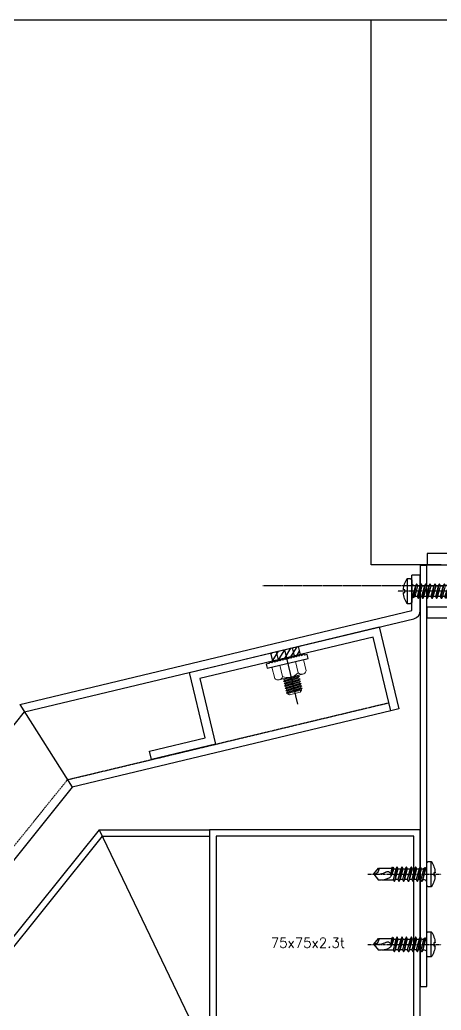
# Model space of a CAD drawing. Extents: x -3378 to 102197, y -3799 to 48702.
# Drawn here: x 85462.8 to 85612.8, y 4597 to 4949.7 of the extents above; entities that cross this region are included whole.
import ezdxf

# ---------------------------------------------------------------- set-up
doc = ezdxf.new("R2010")
doc.units = 0
doc.linetypes.add('CENTER', pattern=[2, 1.25, -0.25, 0.25, -0.25])
doc.linetypes.add('HIDDEN', pattern=[0.375, 0.25, -0.125])
for name, color, linetype in [('11', 11, 'Continuous'), ('3', 3, 'Continuous'), ('4', 4, 'Continuous'), ('6', 6, 'Continuous'), ('ARR', 6, 'Continuous'), ('BCM CL', 14, 'CENTER'), ('BCM-DIM', 54, 'Continuous'), ('BCM-EXT', 2, 'Continuous'), ('BCM-SIL', 8, 'Continuous'), ('GM_SECT_15', 15, 'Continuous'), ('金屬面材 METAL PANEL', 2, 'Continuous')]:
    doc.layers.add(name, color=color, linetype=linetype)
doc.layers.add('12', color=3, linetype='Continuous', lineweight=9)
doc.layers.add('不顯示', color=254, linetype='Continuous', plot=False)
doc.styles.add('DIM', font='simplex.shx', dxfattribs={"bigfont": 'chineset.shx'})

# ---------------------------------------------------------------- blocks, each defined once
blk = doc.blocks.new('75x75x2.3t')
at = {"layer": 'GM_SECT_15'}
for points in [[(0, -75), (75, -75), (75, 0), (0, 0)], [(2.3, -72.7), (72.7, -72.7), (72.7, -2.3), (2.3, -2.3)]]:
    blk.add_lwpolyline(points, close=True, dxfattribs=at)
at = {"layer": '不顯示', "linetype": 'Continuous', "insert": (21.79, -38.48), "char_height": 3.5, "attachment_point": 1, "style": 'DIM'}
blk.add_mtext_dynamic_manual_height_columns('75x75x2.3t', width=3.4858, gutter_width=17.5, heights=[0], dxfattribs=at)
blk = doc.blocks.new('A$C19b21843')
at = {"layer": '11'}
blk.add_lwpolyline([(3.5, 4), (3, 3.5), (3.5, 3), (3, 2.5), (3.5, 2), (3, 1.5), (3.5, 1), (3.5, 0), (5, 0), (5, 15), (3.5, 15), (3.5, 14), (3, 13.5), (3.5, 13), (3, 12.5), (3.5, 12), (3, 11.5), (3.5, 11), (3, 10.5), (3.5, 10), (3, 9.5), (3.5, 9), (3, 8.5), (3.5, 8), (3, 7.5), (3.5, 7), (3, 6.5), (3.5, 6), (3, 5.5), (3.5, 5), (3, 4.5)], close=True, dxfattribs=at)
at = {"layer": '12'}
for p, q in [((5, 13.25), (9.17, 13.25)), ((10, 11.81), (10, 3.19)), ((9.17, 10.37), (5, 10.37)), ((10, 10.03), (10.19, 10.03)), ((10.46, 10.5), (10.89, 4.57)), ((10.73, 10.03), (11.06, 10.03)), ((11.34, 10.5), (11.77, 4.57)), ((11.61, 10.03), (11.94, 10.03)), ((12.21, 10.5), (12.64, 4.57)), ((12.48, 10.03), (12.81, 10.03)), ((13.09, 10.5), (13.52, 4.57)), ((13.36, 10.03), (13.69, 10.03)), ((13.96, 10.5), (14.39, 4.57)), ((14.23, 10.03), (14.56, 10.03)), ((14.84, 10.5), (15.27, 4.57)), ((9.17, 4.63), (5, 4.63)), ((10, 4.95), (10.02, 4.57)), ((10.62, 4.97), (10.25, 4.97)), ((11.5, 4.97), (11.13, 4.97)), ((12.38, 4.97), (12, 4.97)), ((13.25, 4.97), (12.88, 4.97)), ((14.12, 4.97), (13.75, 4.97)), ((15, 4.97), (14.63, 4.97)), ((9.17, 1.75), (5, 1.75))]:
    blk.add_line(p, q, dxfattribs=at)
for points in [[(10, 4.59), (10.02, 4.57), (10.25, 4.97), (10, 8.4)], [(15.11, 10.03), (15.47, 10.03), (15.47, 5.41)], [(15.47, 10.03), (16, 9.5), (16, 5.5), (15.5, 5)]]:
    blk.add_lwpolyline(points, dxfattribs=at)
for points in [[(10.73, 10.03), (10.46, 10.5), (10.19, 10.03), (10.62, 4.97), (10.89, 4.57), (11.13, 4.97)], [(11.61, 10.03), (11.34, 10.5), (11.06, 10.03), (11.5, 4.97), (11.77, 4.57), (12, 4.97)], [(12.48, 10.03), (12.21, 10.5), (11.94, 10.03), (12.38, 4.97), (12.64, 4.57), (12.88, 4.97)], [(13.36, 10.03), (13.09, 10.5), (12.81, 10.03), (13.25, 4.97), (13.52, 4.57), (13.75, 4.97)], [(14.23, 10.03), (13.96, 10.5), (13.69, 10.03), (14.12, 4.97), (14.39, 4.57), (14.63, 4.97)], [(15.11, 10.03), (14.84, 10.5), (14.56, 10.03), (15, 4.97), (15.27, 4.57), (15.5, 4.97)]]:
    blk.add_lwpolyline(points, close=True, dxfattribs=at)
for centre, radius, start, end in [((8.34, 11.81), 1.66, 300, 60), ((4.63, 7.5), 5.37, 327.686, 32.314), ((8.34, 3.19), 1.66, 300, 60)]:
    blk.add_arc(centre, radius, start, end, dxfattribs=at)
at = {"layer": '3'}
for p, q in [((0, 12.01), (3.25, 8.75)), ((1.77, 12.5), (3.38, 10.88)), ((3, 10.5), (0, 10.5)), ((0, 9.74), (3.12, 6.62)), ((0, 7.48), (3.49, 3.99)), ((0, 5.22), (2.72, 2.5)), ((0, 4.5), (3, 4.5)), ((0, 2.96), (0.46, 2.5))]:
    blk.add_line(p, q, dxfattribs=at)
at = {"layer": '4'}
blk.add_line((0, 7.5), (20, 7.5), dxfattribs=at)
at = {"layer": '6'}
blk.add_lwpolyline([(0, 12.5), (3, 12.5), (3.5, 12), (3, 11.5), (3.5, 11), (3, 10.5), (3.5, 10), (3, 9.5), (3.5, 9), (3, 8.5), (3.5, 8), (3, 7.5), (3.5, 7), (3, 6.5), (3.5, 6), (3, 5.5), (3.5, 5), (3, 4.5), (3.5, 4), (3, 3.5), (3.5, 3), (3, 2.5), (0, 2.5)], close=True, dxfattribs=at)
blk = doc.blocks.new('A$C20AE7E0D')
at = {"layer": 'ARR', "color": 0, "linetype": 'ByBlock', "ltscale": 0.3}
for p, q in [((-1.61, -4.5), (-1.61, 4.5)), ((0.5, 2.24), (1.14, 1.9)), ((0.72, 2.13), (1.65, -2.5)), ((1.89, 1.9), (1.14, 1.9)), ((2.24, 2.5), (3.24, -2.5)), ((3.48, 1.9), (2.73, 1.9)), ((3.83, 2.5), (4.83, -2.5)), ((5.07, 1.9), (4.32, 1.9)), ((5.42, 2.5), (6.42, -2.5)), ((6.81, 1.9), (5.91, 1.9)), ((7.16, 2.5), (8.16, -2.5)), ((8.4, 1.9), (7.65, 1.9)), ((8.75, 2.5), (9.75, -2.5)), ((10.14, 1.9), (9.24, 1.9)), ((10.49, 2.5), (11.49, -2.5)), ((11.73, 1.9), (10.98, 1.9)), ((12.08, 2.5), (12.7, -0.6)), ((17.12, 2.1), (12.46, 2.1)), ((18.83, 0.06), (17.12, 2.1)), ((18.83, 0.06), (18.95, 0.06)), ((19, -0.01), (19, 0.01)), ((2.14, -1.9), (2.89, -1.9)), ((3.73, -1.9), (4.48, -1.9)), ((5.32, -1.9), (6.07, -1.9)), ((6.91, -1.9), (7.81, -1.9)), ((8.65, -1.9), (9.4, -1.9)), ((10.24, -1.9), (11.14, -1.9)), ((11.87, -2.1), (15.91, -2.1)), ((18.83, -0.06), (17.12, -2.1)), ((18.83, -0.06), (18.95, -0.06))]:
    blk.add_line(p, q, dxfattribs=at)
at = {"layer": 'ARR', "color": 0, "linetype": 'CENTER', "ltscale": 0.87}
blk.add_line((21, 0), (-5.1, 0), dxfattribs=at)
at = {"layer": 'ARR', "color": 0, "linetype": 'ByBlock', "ltscale": 0.3}
blk.add_lwpolyline([(-2.98, -0.5, 0.134476), (-1.61, -4.5), (-0.58, -4.5, 0.198912), (-0.44, -4.44), (-0.06, -4.06, 0.198912), (0, -3.92), (0, 3.92, 0.198912), (-0.06, 4.06), (-0.44, 4.44, 0.198912), (-0.58, 4.5), (-1.61, 4.5, 0.134562), (-2.98, 0.5), (-2.48, 0.5), (-2.48, -0.5), (-2.98, -0.5)], format="xyb", dxfattribs=at)
blk.add_lwpolyline([(1.14, 1.9), (2.14, -1.9), (1.8, -2.5), (1.65, -2.5), (1.3, -1.9), (0.3, 1.9), (0.5, 2.24)], dxfattribs=at)
for points in [[(3.24, -2.5), (2.89, -1.9), (1.89, 1.9), (2.24, 2.5), (2.39, 2.5), (2.73, 1.9), (3.73, -1.9), (3.39, -2.5)], [(4.83, -2.5), (4.48, -1.9), (3.48, 1.9), (3.83, 2.5), (3.98, 2.5), (4.32, 1.9), (5.32, -1.9), (4.98, -2.5)], [(6.42, -2.5), (6.07, -1.9), (5.07, 1.9), (5.42, 2.5), (5.57, 2.5), (5.91, 1.9), (6.91, -1.9), (6.57, -2.5)], [(8.16, -2.5), (7.81, -1.9), (6.81, 1.9), (7.16, 2.5), (7.31, 2.5), (7.65, 1.9), (8.65, -1.9), (8.31, -2.5)], [(9.75, -2.5), (9.4, -1.9), (8.4, 1.9), (8.75, 2.5), (8.9, 2.5), (9.24, 1.9), (10.24, -1.9), (9.9, -2.5)], [(11.49, -2.5), (11.14, -1.9), (10.14, 1.9), (10.49, 2.5), (10.64, 2.5), (10.98, 1.9), (11.98, -1.9), (11.64, -2.5)], [(12.08, 2.5), (11.73, 1.9), (12.7, -0.6), (12.46, 2.1), (12.23, 2.5)]]:
    blk.add_lwpolyline(points, close=True, dxfattribs=at)
for centre, radius, start, end in [((0.67, 3.07), 0.874, 220.3388, 257.7802), ((13.86, -0.29), 1.2, 56.152, 236.152), ((17.85, 6.88), 7.01, 241.6458, 278.008), ((18.9, 1.75), 1.82, 168.8617, 267.6865), ((18.95, 0.01), 0.05, 0, 90), ((1.17, -3.34), 1.44, 84.7312, 144.22), ((16.52, 4.88), 7.01, 241.6458, 274.9541), ((18.95, -0.01), 0.05, 270, 0)]:
    blk.add_arc(centre, radius, start, end, dxfattribs=at)
blk = doc.blocks.new('*U77')
at = {"color": 0, "linetype": 'ByBlock'}
blk.add_blockref('A$C20AE7E0D', (0, 0), dxfattribs=at)
blk = doc.blocks.new('玻璃飾條01')
at = {"layer": '金屬面材 METAL PANEL', "linetype": 'Continuous'}
blk.add_lwpolyline([(50.5, -19), (50.5, -4), (0, -4), (0, 0), (51.5, 0, -0.414214), (54.5, -3), (54.5, -19), (50.5, -19)], format="xyb", dxfattribs=at)

msp = doc.modelspace()

# ---------------------------------------------------------------- linework, layer by layer
at = {"layer": 'BCM CL', "ltscale": 0.5}
msp.add_line((85975.209, 4748.085, 0), (85549.243, 4748.085, 0), dxfattribs=at)
at = {"layer": 'BCM-EXT', "color": 8, "linetype": 'HIDDEN'}
for p, q in [((85479.748, 4679.065, 0), (85594.106, 4706.47, 0)), ((85120.184, 4231.605, 0), (85479.748, 4679.065, 0))]:
    msp.add_line(p, q, dxfattribs=at)
at = {"layer": 'BCM-EXT', "linetype": 'Continuous'}
for p, q in [((85462.785, 4705.849, 0), (85481.439, 4676.38, 0)), ((85594.799, 4703.574, 0), (85481.444, 4676.387, 0)), ((85481.444, 4676.387, 0), (85122.523, 4229.726, 0))]:
    msp.add_line(p, q, dxfattribs=at)
at = {"layer": 'GM_SECT_15'}
for p, q in [((85491.024, 4661.201, 0), (85164.571, 4254.949, 0)), ((85491.024, 4661.201, 0), (85530.313, 4661.201, 0)), ((85491.043, 4661.206, 0), (85526.97, 4586.201, 0)), ((85492.126, 4658.901, 0), (85166.364, 4253.508, 0)), ((85492.126, 4658.901, 0), (85530.313, 4658.901, 0))]:
    msp.add_line(p, q, dxfattribs=at)
at = {"layer": '不顯示'}
msp.add_lwpolyline([(86405.033, 2980.095), (84962.943, 2980.095), (84962.943, 4949.723), (86405.033, 4949.723)], close=True, dxfattribs=at)
at = {"layer": '金屬面材 METAL PANEL'}
for p, q in [((85612.813, 4755.584, 0), (85587.813, 4755.584, 0)), ((85602.313, 4739.309, 0), (85602.313, 4751.944, 0)), ((85605.313, 4751.944, 0), (85602.313, 4751.944, 0)), ((85605.313, 4739.309, 0), (85605.313, 4751.944, 0)), ((85462.785, 4705.849, 0), (85602.313, 4739.309, 0)), ((85464.482, 4703.171, 0), (85603.012, 4736.392, 0)), ((85074.649, 4218.011, 0), (85464.482, 4703.171, 0))]:
    msp.add_line(p, q, dxfattribs=at)
at = {"layer": '金屬面材 METAL PANEL', "elevation": 0}
msp.add_lwpolyline([(85587.813, 4755.584), (85587.813, 4949.723)], dxfattribs=at)
msp.add_lwpolyline([(85605.313, 4605.411), (85607.613, 4605.411), (85607.613, 4755.411), (85605.313, 4755.411)], close=True, dxfattribs=at)
at = {"layer": '金屬面材 METAL PANEL', "linetype": 'Continuous', "elevation": 0}
msp.add_lwpolyline([(85594.799, 4703.574), (85588.508, 4729.831), (85526.803, 4715.043), (85532.397, 4691.704), (85509.683, 4686.26), (85508.984, 4689.178), (85528.78, 4693.922), (85523.187, 4717.261), (85590.726, 4733.448), (85597.717, 4704.273), (85594.799, 4703.574)], dxfattribs=at)
at = {"layer": '金屬面材 METAL PANEL'}
msp.add_arc((85602.313, 4739.309, 0), 3, 283.48538, 0, dxfattribs=at)

# ---------------------------------------------------------------- block references
at = {"layer": 'BCM-DIM', "rotation": 283.4753587600902}
msp.add_blockref('A$C19b21843', (85549.663, 4723.607, 0), dxfattribs=at)
at = {"layer": 'BCM-SIL', "xscale": -1, "rotation": 180}
msp.add_blockref('*U77', (85602.313, 4746.201, 0), dxfattribs=at)
at = {"layer": 'BCM-SIL', "xscale": -1}
for p in [(85607.613, 4645.411, 0), (85607.613, 4620.411, 0)]:
    msp.add_blockref('*U77', p, dxfattribs=at)
at = {"layer": 'GM_SECT_15', "rotation": 359.9999972778685}
msp.add_blockref('75x75x2.3t', (85530.313, 4661.201, 0), dxfattribs=at)
at = {"layer": '金屬面材 METAL PANEL', "linetype": 'Continuous', "xscale": -1, "rotation": 180}
msp.add_blockref('玻璃飾條01', (85607.805, 4755.584, 0), dxfattribs=at)
at = {"layer": '金屬面材 METAL PANEL', "linetype": 'Continuous'}
msp.add_blockref('玻璃飾條01', (85607.805, 4740.586, 0), dxfattribs=at)

doc.saveas('drawing.dxf')
